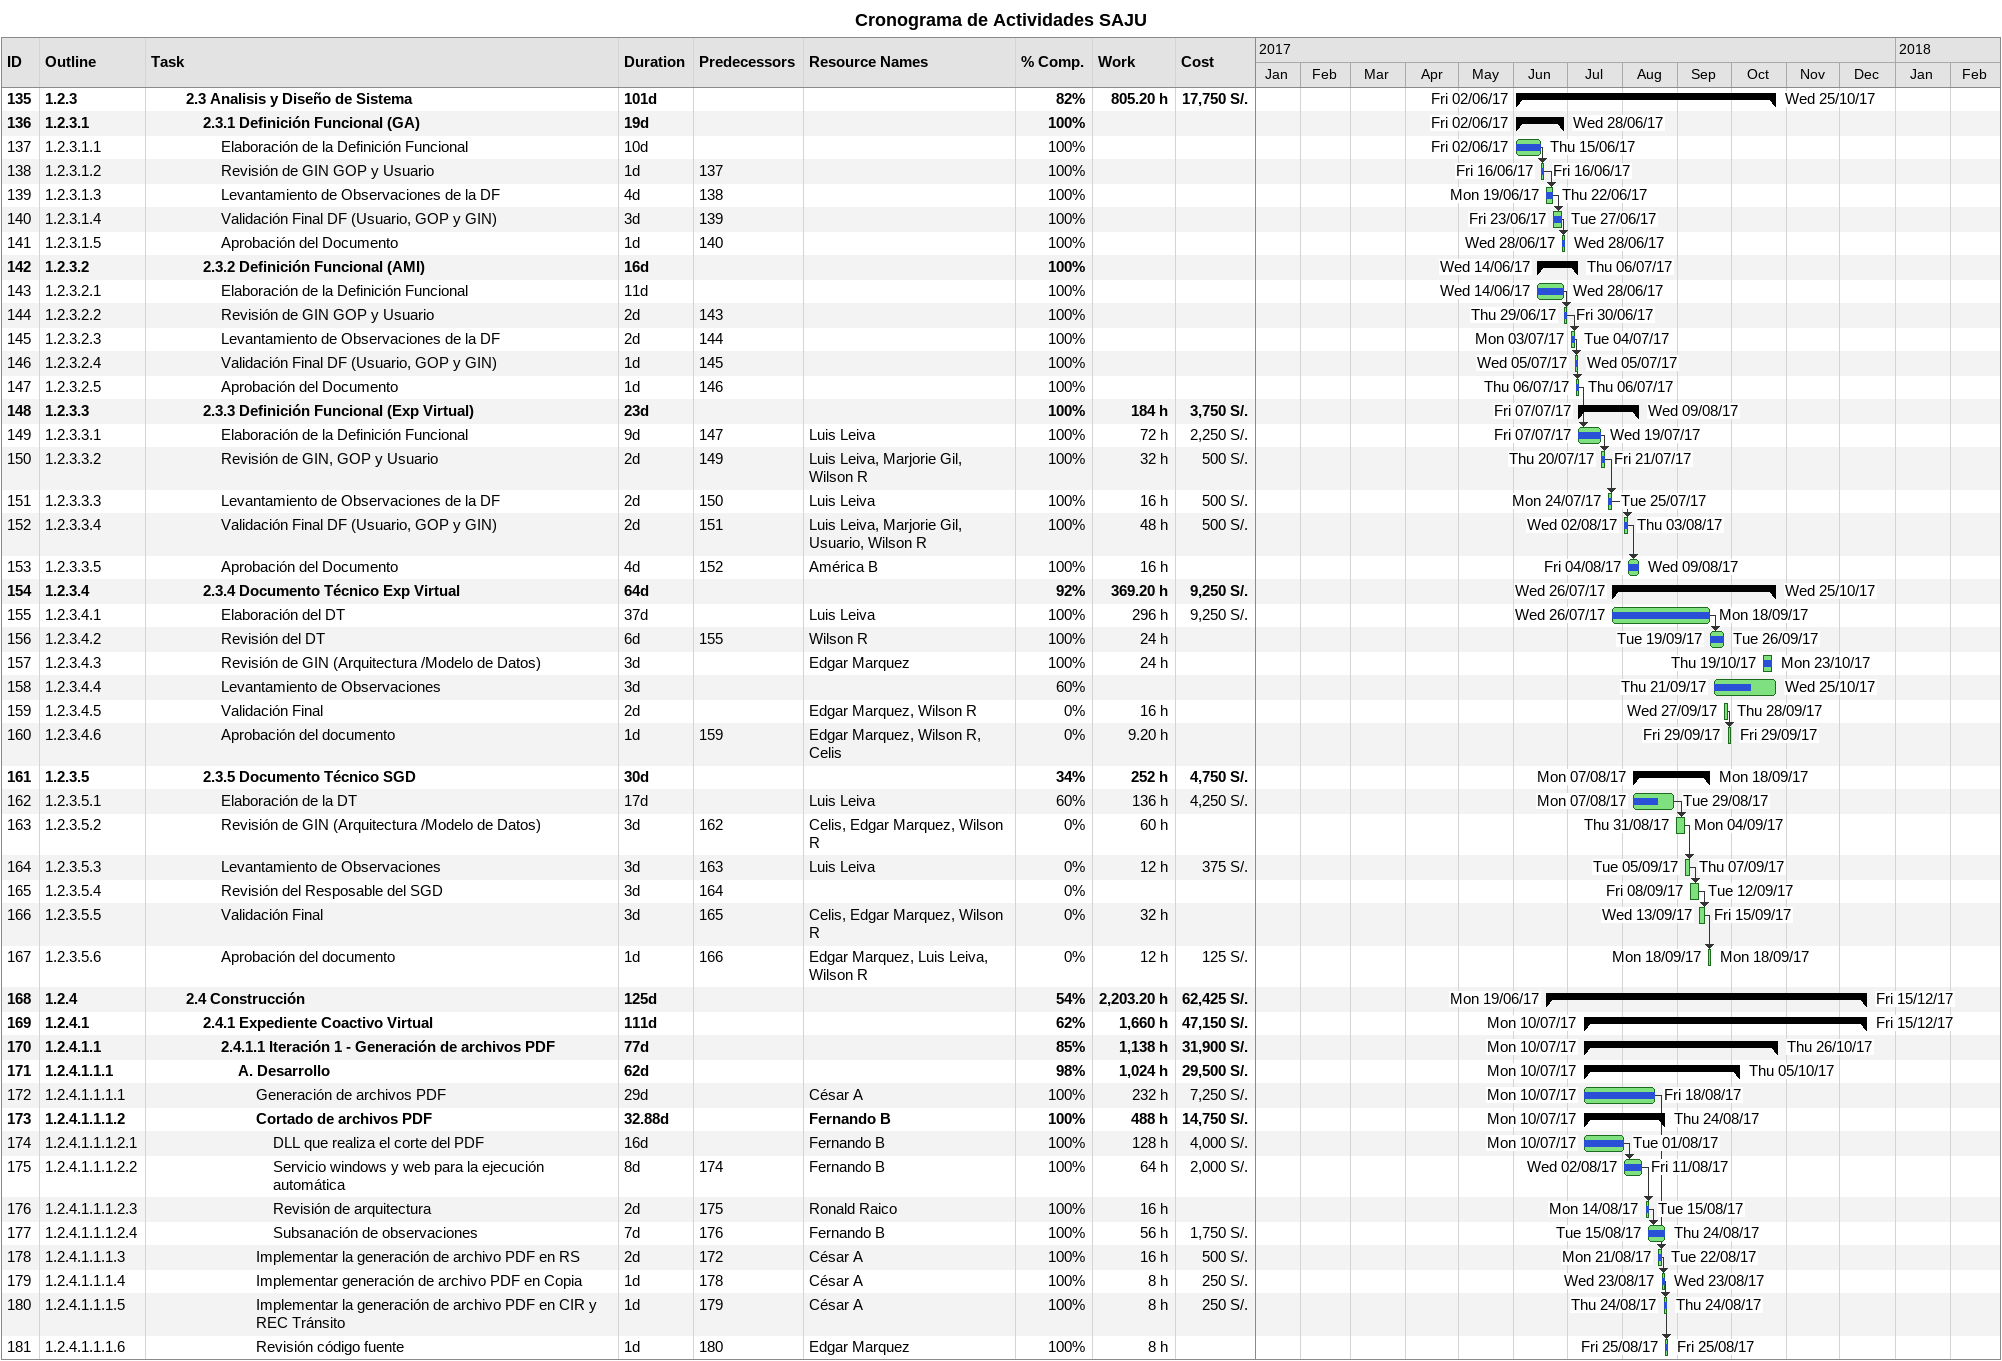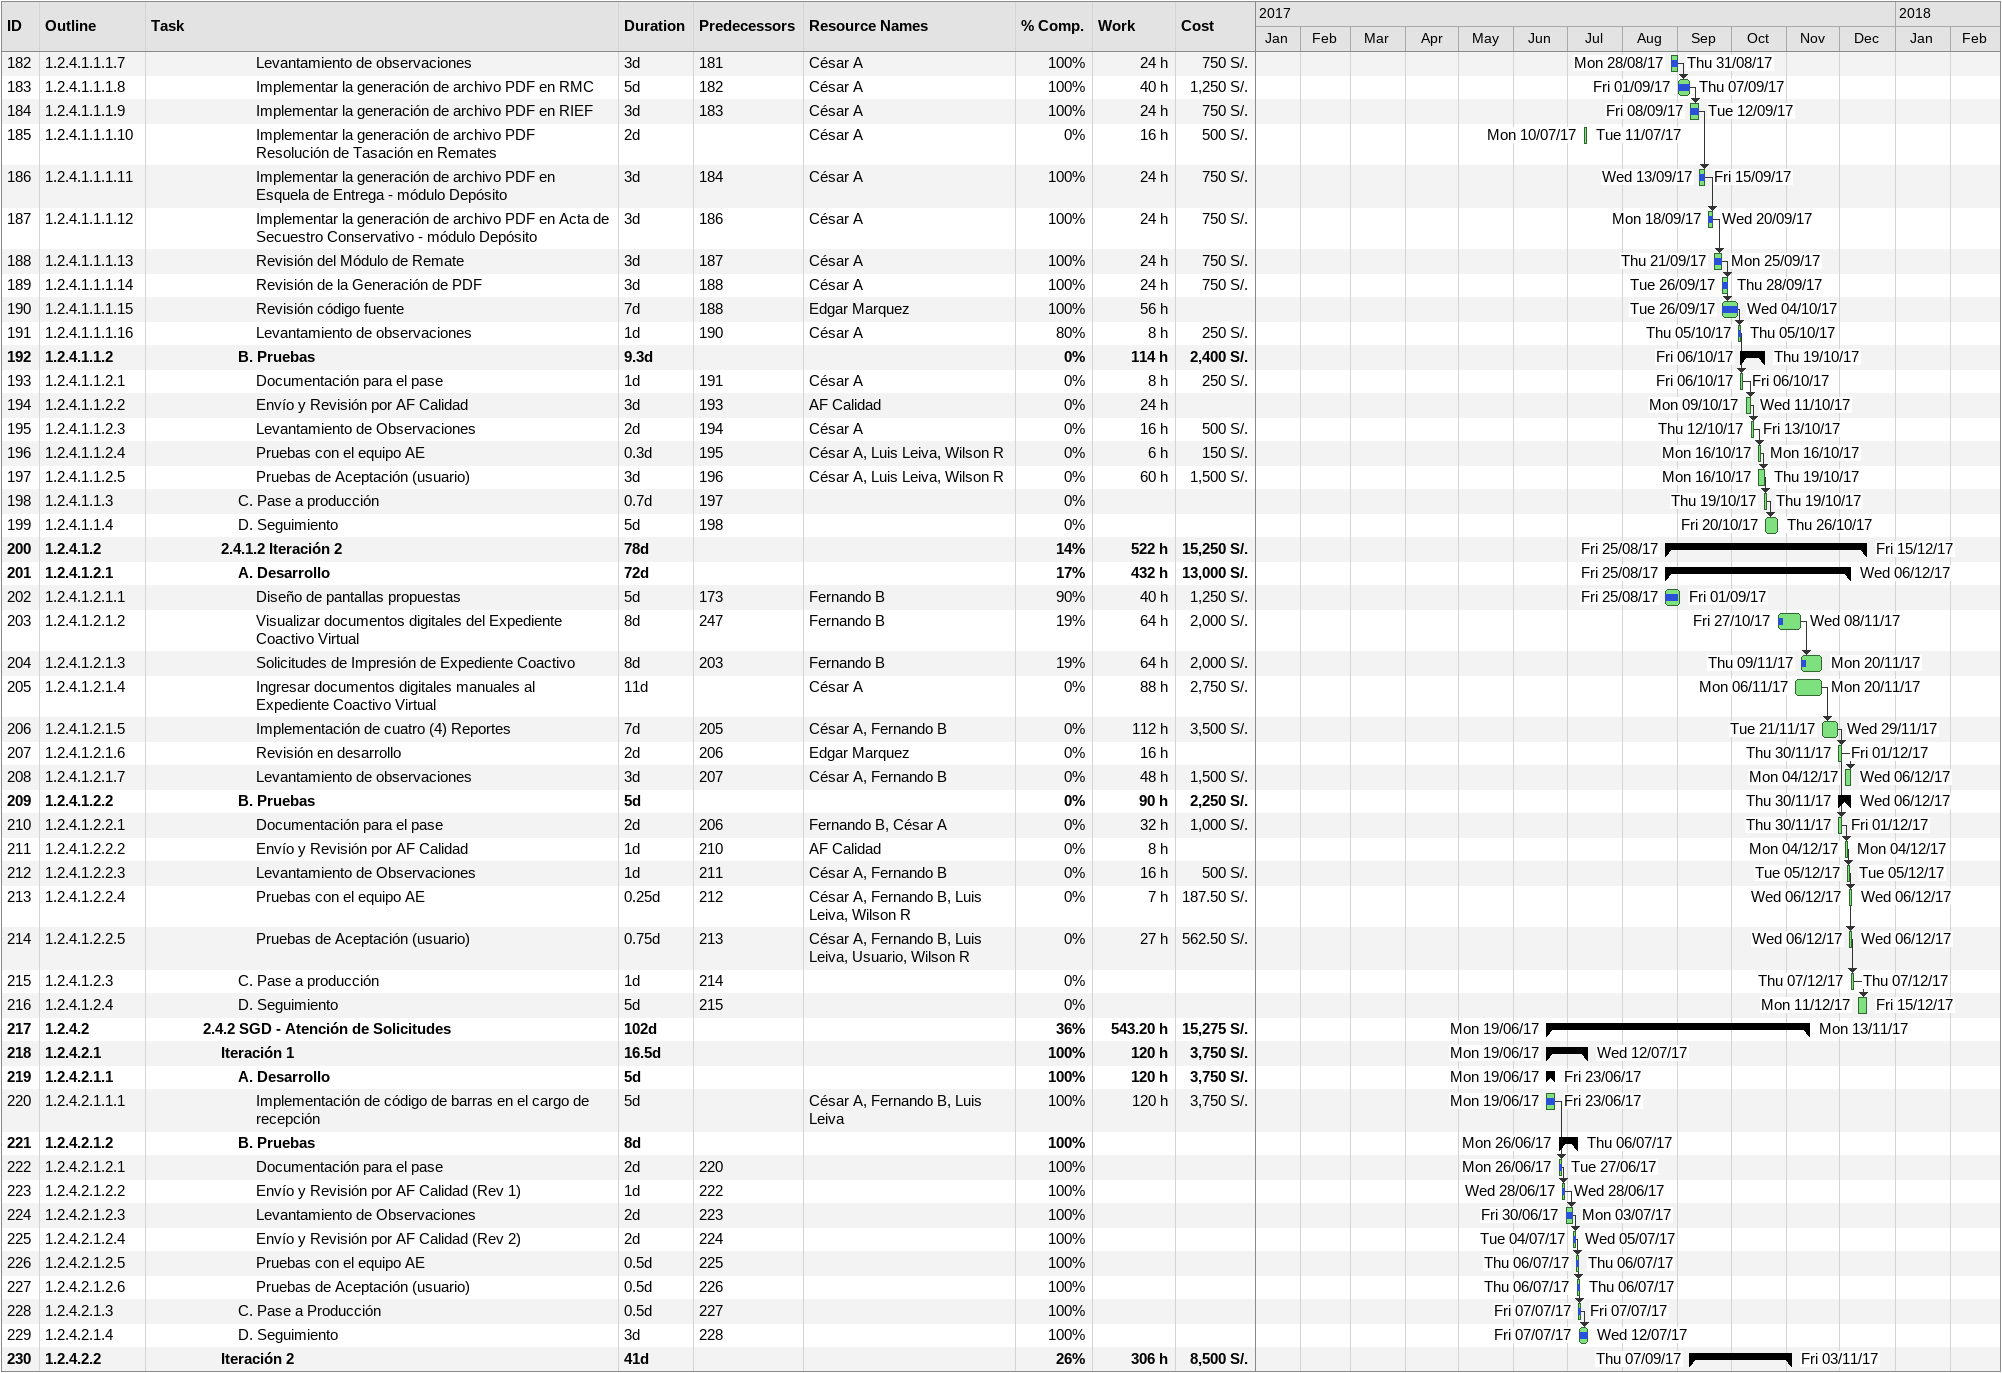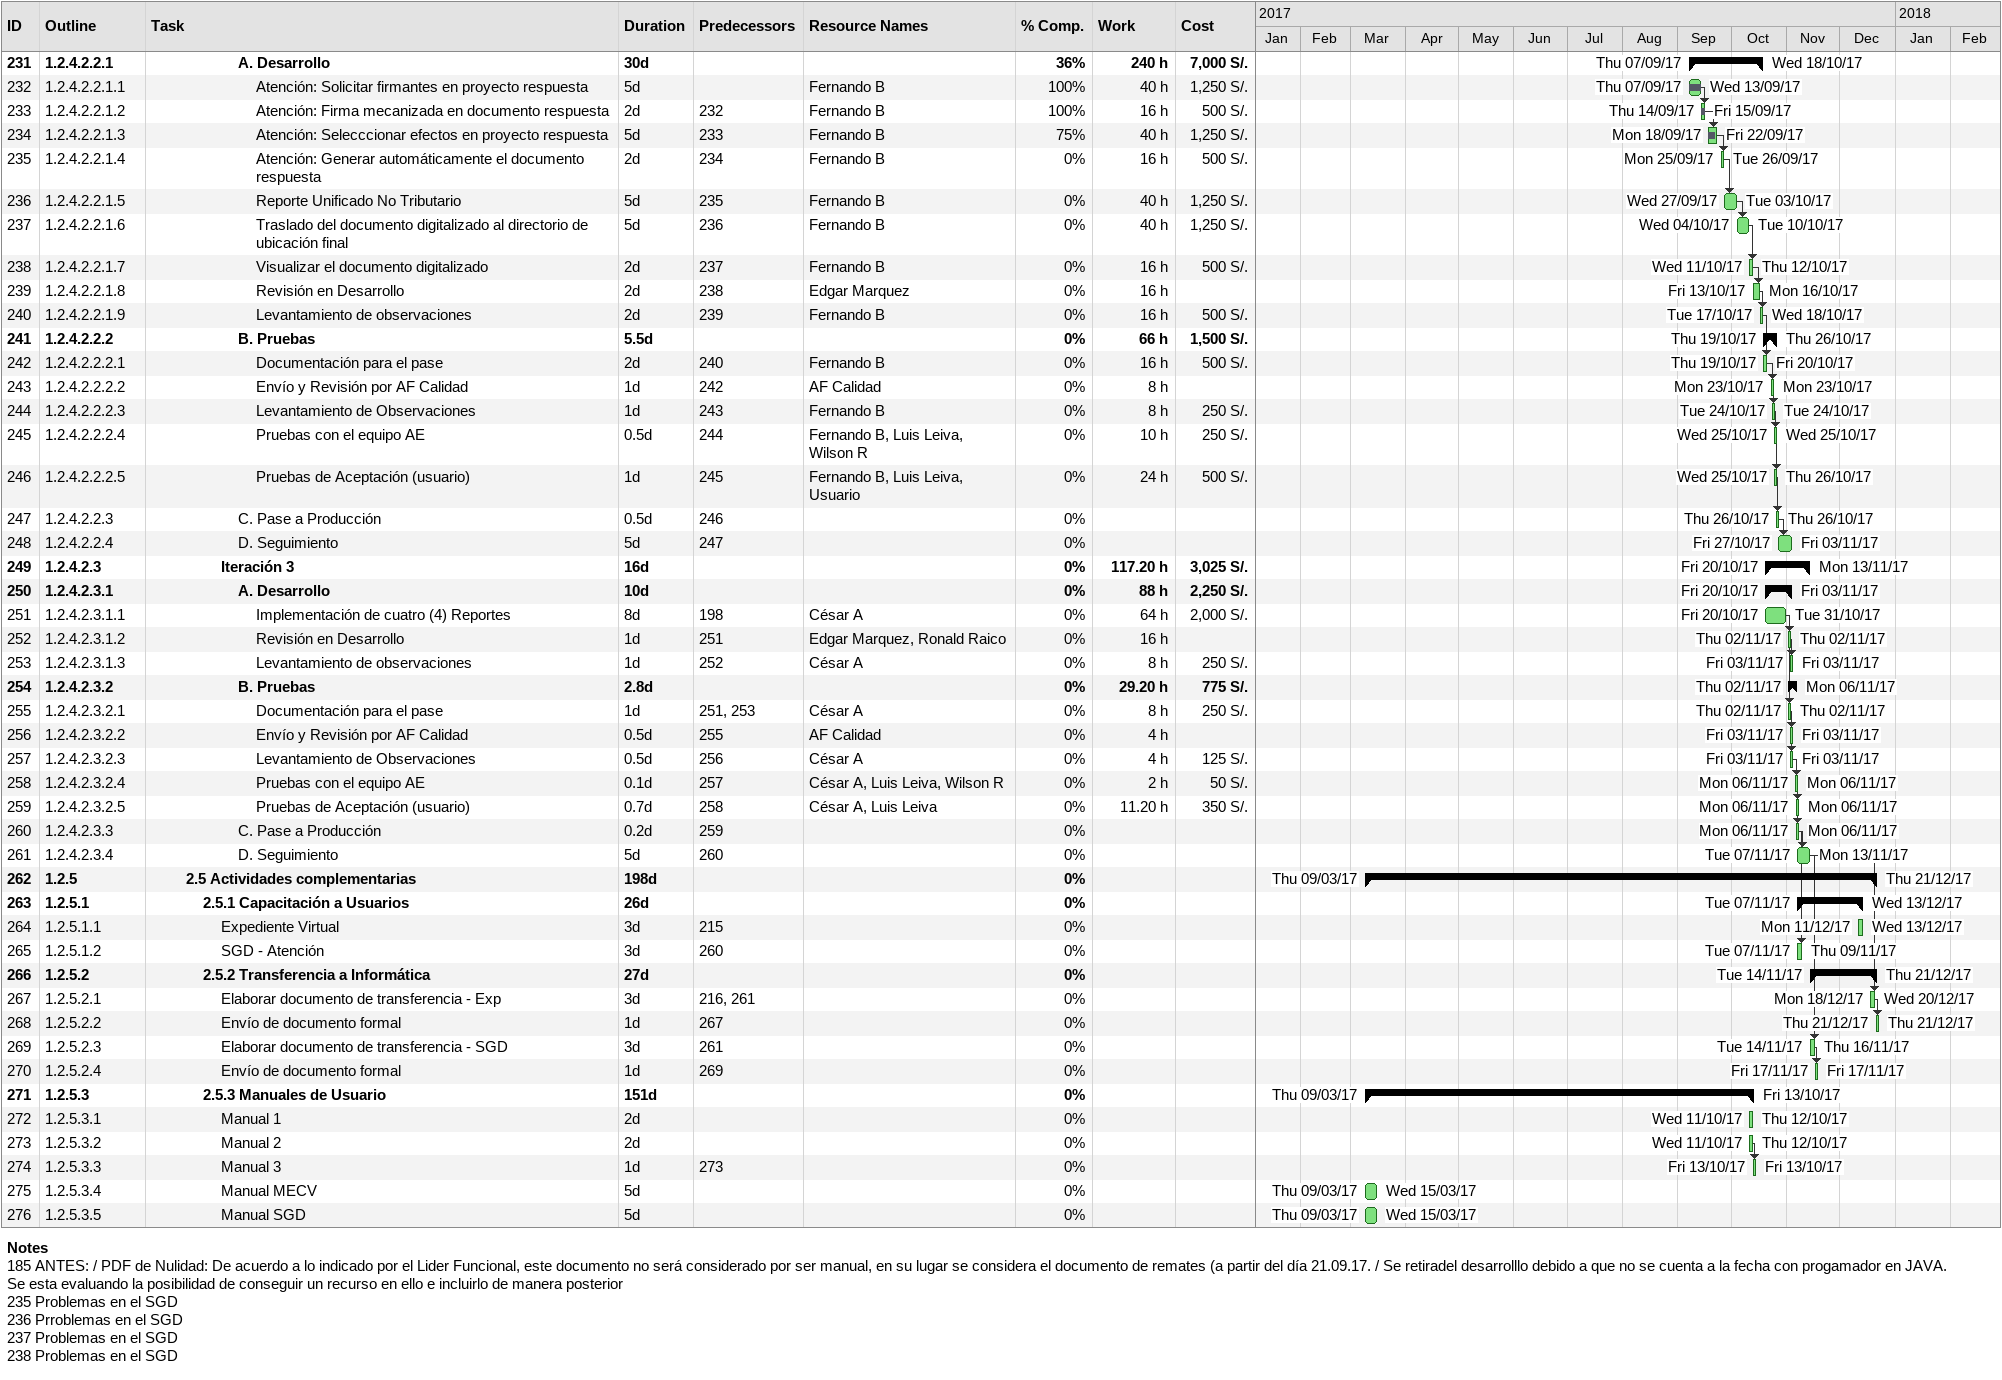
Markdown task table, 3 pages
Cronograma de Actividades SAJU

| ID | WBS | Task | Duration | Start | Finish | Predecessors | Resources | % complete | Work (h) | Cost (S/.) |
|---|---|---|---|---|---|---|---|---|---|---|
| 135 | 1.2.3 | **2.3 Analisis y Diseño de Sistema** | 101d | 2017-06-02 | 2017-10-25 |  |  | 82 | 805.20 | 17750 |
| 136 | 1.2.3.1 | **2.3.1 Definición Funcional (GA)** | 19d | 2017-06-02 | 2017-06-28 |  |  | 100 |  |  |
| 137 | 1.2.3.1.1 | Elaboración de la Definición Funcional | 10d | 2017-06-02 | 2017-06-15 |  |  | 100 |  |  |
| 138 | 1.2.3.1.2 | Revisión de GIN GOP y Usuario | 1d | 2017-06-16 | 2017-06-16 | 137 |  | 100 |  |  |
| 139 | 1.2.3.1.3 | Levantamiento de Observaciones de la DF | 4d | 2017-06-19 | 2017-06-22 | 138 |  | 100 |  |  |
| 140 | 1.2.3.1.4 | Validación Final DF (Usuario, GOP y GIN) | 3d | 2017-06-23 | 2017-06-27 | 139 |  | 100 |  |  |
| 141 | 1.2.3.1.5 | Aprobación del Documento | 1d | 2017-06-28 | 2017-06-28 | 140 |  | 100 |  |  |
| 142 | 1.2.3.2 | **2.3.2 Definición Funcional (AMI)** | 16d | 2017-06-14 | 2017-07-06 |  |  | 100 |  |  |
| 143 | 1.2.3.2.1 | Elaboración de la Definición Funcional | 11d | 2017-06-14 | 2017-06-28 |  |  | 100 |  |  |
| 144 | 1.2.3.2.2 | Revisión de GIN GOP y Usuario | 2d | 2017-06-29 | 2017-06-30 | 143 |  | 100 |  |  |
| 145 | 1.2.3.2.3 | Levantamiento de Observaciones de la DF | 2d | 2017-07-03 | 2017-07-04 | 144 |  | 100 |  |  |
| 146 | 1.2.3.2.4 | Validación Final DF (Usuario, GOP y GIN) | 1d | 2017-07-05 | 2017-07-05 | 145 |  | 100 |  |  |
| 147 | 1.2.3.2.5 | Aprobación del Documento | 1d | 2017-07-06 | 2017-07-06 | 146 |  | 100 |  |  |
| 148 | 1.2.3.3 | **2.3.3 Definición Funcional (Exp Virtual)** | 23d | 2017-07-07 | 2017-08-09 |  |  | 100 | 184 | 3750 |
| 149 | 1.2.3.3.1 | Elaboración de la Definición Funcional | 9d | 2017-07-07 | 2017-07-19 | 147 | Luis Leiva | 100 | 72 | 2250 |
| 150 | 1.2.3.3.2 | Revisión de GIN, GOP y Usuario | 2d | 2017-07-20 | 2017-07-21 | 149 | Luis Leiva, Marjorie Gil, Wilson R | 100 | 32 | 500 |
| 151 | 1.2.3.3.3 | Levantamiento de Observaciones de la DF | 2d | 2017-07-24 | 2017-07-25 | 150 | Luis Leiva | 100 | 16 | 500 |
| 152 | 1.2.3.3.4 | Validación Final DF (Usuario, GOP y GIN) | 2d | 2017-08-02 | 2017-08-03 | 151 | Luis Leiva, Marjorie Gil, Usuario, Wilson R | 100 | 48 | 500 |
| 153 | 1.2.3.3.5 | Aprobación del Documento | 4d | 2017-08-04 | 2017-08-09 | 152 | América B | 100 | 16 |  |
| 154 | 1.2.3.4 | **2.3.4 Documento Técnico Exp Virtual** | 64d | 2017-07-26 | 2017-10-25 |  |  | 92 | 369.20 | 9250 |
| 155 | 1.2.3.4.1 | Elaboración del DT | 37d | 2017-07-26 | 2017-09-18 |  | Luis Leiva | 100 | 296 | 9250 |
| 156 | 1.2.3.4.2 | Revisión del DT | 6d | 2017-09-19 | 2017-09-26 | 155 | Wilson R | 100 | 24 |  |
| 157 | 1.2.3.4.3 | Revisión de GIN (Arquitectura /Modelo de Datos) | 3d | 2017-10-19 | 2017-10-23 |  | Edgar Marquez | 100 | 24 |  |
| 158 | 1.2.3.4.4 | Levantamiento de Observaciones | 3d | 2017-09-21 | 2017-10-25 |  |  | 60 |  |  |
| 159 | 1.2.3.4.5 | Validación Final | 2d | 2017-09-27 | 2017-09-28 |  | Edgar Marquez, Wilson R | 0 | 16 |  |
| 160 | 1.2.3.4.6 | Aprobación del documento | 1d | 2017-09-29 | 2017-09-29 | 159 | Edgar Marquez, Wilson R, Celis | 0 | 9.20 |  |
| 161 | 1.2.3.5 | **2.3.5 Documento Técnico SGD** | 30d | 2017-08-07 | 2017-09-18 |  |  | 34 | 252 | 4750 |
| 162 | 1.2.3.5.1 | Elaboración de la DT | 17d | 2017-08-07 | 2017-08-29 |  | Luis Leiva | 60 | 136 | 4250 |
| 163 | 1.2.3.5.2 | Revisión de GIN (Arquitectura /Modelo de Datos) | 3d | 2017-08-31 | 2017-09-04 | 162 | Celis, Edgar Marquez, Wilson R | 0 | 60 |  |
| 164 | 1.2.3.5.3 | Levantamiento de Observaciones | 3d | 2017-09-05 | 2017-09-07 | 163 | Luis Leiva | 0 | 12 | 375 |
| 165 | 1.2.3.5.4 | Revisión del Resposable del SGD | 3d | 2017-09-08 | 2017-09-12 | 164 |  | 0 |  |  |
| 166 | 1.2.3.5.5 | Validación Final | 3d | 2017-09-13 | 2017-09-15 | 165 | Celis, Edgar Marquez, Wilson R | 0 | 32 |  |
| 167 | 1.2.3.5.6 | Aprobación del documento | 1d | 2017-09-18 | 2017-09-18 | 166 | Edgar Marquez, Luis Leiva, Wilson R | 0 | 12 | 125 |
| 168 | 1.2.4 | **2.4 Construcción** | 125d | 2017-06-19 | 2017-12-15 |  |  | 54 | 2203.20 | 62425 |
| 169 | 1.2.4.1 | **2.4.1 Expediente Coactivo Virtual** | 111d | 2017-07-10 | 2017-12-15 |  |  | 62 | 1660 | 47150 |
| 170 | 1.2.4.1.1 | **2.4.1.1 Iteración 1 - Generación de archivos PDF** | 77d | 2017-07-10 | 2017-10-26 |  |  | 85 | 1138 | 31900 |
| 171 | 1.2.4.1.1.1 | **A. Desarrollo** | 62d | 2017-07-10 | 2017-10-05 |  |  | 98 | 1024 | 29500 |
| 172 | 1.2.4.1.1.1.1 | Generación de archivos PDF | 29d | 2017-07-10 | 2017-08-18 |  | César A | 100 | 232 | 7250 |
| 173 | 1.2.4.1.1.1.2 | **Cortado de archivos PDF** | 32.88d | 2017-07-10 | 2017-08-24 |  | Fernando B | 100 | 488 | 14750 |
| 174 | 1.2.4.1.1.1.2.1 | DLL que realiza el corte del PDF | 16d | 2017-07-10 | 2017-08-01 |  | Fernando B | 100 | 128 | 4000 |
| 175 | 1.2.4.1.1.1.2.2 | Servicio windows y web para la ejecución automática | 8d | 2017-08-02 | 2017-08-11 | 174 | Fernando B | 100 | 64 | 2000 |
| 176 | 1.2.4.1.1.1.2.3 | Revisión de arquitectura | 2d | 2017-08-14 | 2017-08-15 | 175 | Ronald Raico | 100 | 16 |  |
| 177 | 1.2.4.1.1.1.2.4 | Subsanación de observaciones | 7d | 2017-08-15 | 2017-08-24 | 176 | Fernando B | 100 | 56 | 1750 |
| 178 | 1.2.4.1.1.1.3 | Implementar la generación de archivo PDF en RS | 2d | 2017-08-21 | 2017-08-22 | 172 | César A | 100 | 16 | 500 |
| 179 | 1.2.4.1.1.1.4 | Implementar generación de archivo PDF en Copia | 1d | 2017-08-23 | 2017-08-23 | 178 | César A | 100 | 8 | 250 |
| 180 | 1.2.4.1.1.1.5 | Implementar la generación de archivo PDF en CIR y REC Tránsito | 1d | 2017-08-24 | 2017-08-24 | 179 | César A | 100 | 8 | 250 |
| 181 | 1.2.4.1.1.1.6 | Revisión código fuente | 1d | 2017-08-25 | 2017-08-25 | 180 | Edgar Marquez | 100 | 8 |  |
| 182 | 1.2.4.1.1.1.7 | Levantamiento de observaciones | 3d | 2017-08-28 | 2017-08-31 | 181 | César A | 100 | 24 | 750 |
| 183 | 1.2.4.1.1.1.8 | Implementar la generación de archivo PDF en RMC | 5d | 2017-09-01 | 2017-09-07 | 182 | César A | 100 | 40 | 1250 |
| 184 | 1.2.4.1.1.1.9 | Implementar la generación de archivo PDF en RIEF | 3d | 2017-09-08 | 2017-09-12 | 183 | César A | 100 | 24 | 750 |
| 185 | 1.2.4.1.1.1.10 | Implementar la generación de archivo PDF Resolución de Tasación en Remates | 2d | 2017-07-10 | 2017-07-11 |  | César A | 0 | 16 | 500 |
| 186 | 1.2.4.1.1.1.11 | Implementar la generación de archivo PDF en Esquela de Entrega - módulo Depósito | 3d | 2017-09-13 | 2017-09-15 | 184 | César A | 100 | 24 | 750 |
| 187 | 1.2.4.1.1.1.12 | Implementar la generación de archivo PDF en Acta de Secuestro Conservativo - módulo Depósito | 3d | 2017-09-18 | 2017-09-20 | 186 | César A | 100 | 24 | 750 |
| 188 | 1.2.4.1.1.1.13 | Revisión del Módulo de Remate | 3d | 2017-09-21 | 2017-09-25 | 187 | César A | 100 | 24 | 750 |
| 189 | 1.2.4.1.1.1.14 | Revisión de la Generación de PDF | 3d | 2017-09-26 | 2017-09-28 | 188 | César A | 100 | 24 | 750 |
| 190 | 1.2.4.1.1.1.15 | Revisión código fuente | 7d | 2017-09-26 | 2017-10-04 | 188 | Edgar Marquez | 100 | 56 |  |
| 191 | 1.2.4.1.1.1.16 | Levantamiento de observaciones | 1d | 2017-10-05 | 2017-10-05 | 190 | César A | 80 | 8 | 250 |
| 192 | 1.2.4.1.1.2 | **B. Pruebas** | 9.3d | 2017-10-06 | 2017-10-19 |  |  | 0 | 114 | 2400 |
| 193 | 1.2.4.1.1.2.1 | Documentación para el pase | 1d | 2017-10-06 | 2017-10-06 | 191 | César A | 0 | 8 | 250 |
| 194 | 1.2.4.1.1.2.2 | Envío y Revisión por AF Calidad | 3d | 2017-10-09 | 2017-10-11 | 193 | AF Calidad | 0 | 24 |  |
| 195 | 1.2.4.1.1.2.3 | Levantamiento de Observaciones | 2d | 2017-10-12 | 2017-10-13 | 194 | César A | 0 | 16 | 500 |
| 196 | 1.2.4.1.1.2.4 | Pruebas con el equipo AE | 0.3d | 2017-10-16 | 2017-10-16 | 195 | César A, Luis Leiva, Wilson R | 0 | 6 | 150 |
| 197 | 1.2.4.1.1.2.5 | Pruebas de Aceptación (usuario) | 3d | 2017-10-16 | 2017-10-19 | 196 | César A, Luis Leiva, Wilson R | 0 | 60 | 1500 |
| 198 | 1.2.4.1.1.3 | C. Pase a producción | 0.7d | 2017-10-19 | 2017-10-19 | 197 |  | 0 |  |  |
| 199 | 1.2.4.1.1.4 | D. Seguimiento | 5d | 2017-10-20 | 2017-10-26 | 198 |  | 0 |  |  |
| 200 | 1.2.4.1.2 | **2.4.1.2 Iteración 2** | 78d | 2017-08-25 | 2017-12-15 |  |  | 14 | 522 | 15250 |
| 201 | 1.2.4.1.2.1 | **A. Desarrollo** | 72d | 2017-08-25 | 2017-12-06 |  |  | 17 | 432 | 13000 |
| 202 | 1.2.4.1.2.1.1 | Diseño de pantallas propuestas | 5d | 2017-08-25 | 2017-09-01 | 173 | Fernando B | 90 | 40 | 1250 |
| 203 | 1.2.4.1.2.1.2 | Visualizar documentos digitales del Expediente Coactivo Virtual | 8d | 2017-10-27 | 2017-11-08 | 247 | Fernando B | 19 | 64 | 2000 |
| 204 | 1.2.4.1.2.1.3 | Solicitudes de Impresión de Expediente Coactivo | 8d | 2017-11-09 | 2017-11-20 | 203 | Fernando B | 19 | 64 | 2000 |
| 205 | 1.2.4.1.2.1.4 | Ingresar documentos digitales manuales al Expediente Coactivo Virtual | 11d | 2017-11-06 | 2017-11-20 |  | César A | 0 | 88 | 2750 |
| 206 | 1.2.4.1.2.1.5 | Implementación de cuatro (4) Reportes | 7d | 2017-11-21 | 2017-11-29 | 205 | César A, Fernando B | 0 | 112 | 3500 |
| 207 | 1.2.4.1.2.1.6 | Revisión en desarrollo | 2d | 2017-11-30 | 2017-12-01 | 206 | Edgar Marquez | 0 | 16 |  |
| 208 | 1.2.4.1.2.1.7 | Levantamiento de observaciones | 3d | 2017-12-04 | 2017-12-06 | 207 | César A, Fernando B | 0 | 48 | 1500 |
| 209 | 1.2.4.1.2.2 | **B. Pruebas** | 5d | 2017-11-30 | 2017-12-06 |  |  | 0 | 90 | 2250 |
| 210 | 1.2.4.1.2.2.1 | Documentación para el pase | 2d | 2017-11-30 | 2017-12-01 | 206 | Fernando B, César A | 0 | 32 | 1000 |
| 211 | 1.2.4.1.2.2.2 | Envío y Revisión por AF Calidad | 1d | 2017-12-04 | 2017-12-04 | 210 | AF Calidad | 0 | 8 |  |
| 212 | 1.2.4.1.2.2.3 | Levantamiento de Observaciones | 1d | 2017-12-05 | 2017-12-05 | 211 | César A, Fernando B | 0 | 16 | 500 |
| 213 | 1.2.4.1.2.2.4 | Pruebas con el equipo AE | 0.25d | 2017-12-06 | 2017-12-06 | 212 | César A, Fernando B, Luis Leiva, Wilson R | 0 | 7 | 187.50 |
| 214 | 1.2.4.1.2.2.5 | Pruebas de Aceptación (usuario) | 0.75d | 2017-12-06 | 2017-12-06 | 213 | César A, Fernando B, Luis Leiva, Usuario, Wilson R | 0 | 27 | 562.50 |
| 215 | 1.2.4.1.2.3 | C. Pase a producción | 1d | 2017-12-07 | 2017-12-07 | 214 |  | 0 |  |  |
| 216 | 1.2.4.1.2.4 | D. Seguimiento | 5d | 2017-12-11 | 2017-12-15 | 215 |  | 0 |  |  |
| 217 | 1.2.4.2 | **2.4.2 SGD - Atención de Solicitudes** | 102d | 2017-06-19 | 2017-11-13 |  |  | 36 | 543.20 | 15275 |
| 218 | 1.2.4.2.1 | **Iteración 1** | 16.5d | 2017-06-19 | 2017-07-12 |  |  | 100 | 120 | 3750 |
| 219 | 1.2.4.2.1.1 | **A. Desarrollo** | 5d | 2017-06-19 | 2017-06-23 |  |  | 100 | 120 | 3750 |
| 220 | 1.2.4.2.1.1.1 | Implementación de código de barras en el cargo de recepción | 5d | 2017-06-19 | 2017-06-23 |  | César A, Fernando B, Luis Leiva | 100 | 120 | 3750 |
| 221 | 1.2.4.2.1.2 | **B. Pruebas** | 8d | 2017-06-26 | 2017-07-06 |  |  | 100 |  |  |
| 222 | 1.2.4.2.1.2.1 | Documentación para el pase | 2d | 2017-06-26 | 2017-06-27 | 220 |  | 100 |  |  |
| 223 | 1.2.4.2.1.2.2 | Envío y Revisión por AF Calidad (Rev 1) | 1d | 2017-06-28 | 2017-06-28 | 222 |  | 100 |  |  |
| 224 | 1.2.4.2.1.2.3 | Levantamiento de Observaciones | 2d | 2017-06-30 | 2017-07-03 | 223 |  | 100 |  |  |
| 225 | 1.2.4.2.1.2.4 | Envío y Revisión por AF Calidad (Rev 2) | 2d | 2017-07-04 | 2017-07-05 | 224 |  | 100 |  |  |
| 226 | 1.2.4.2.1.2.5 | Pruebas con el equipo AE | 0.5d | 2017-07-06 | 2017-07-06 | 225 |  | 100 |  |  |
| 227 | 1.2.4.2.1.2.6 | Pruebas de Aceptación (usuario) | 0.5d | 2017-07-06 | 2017-07-06 | 226 |  | 100 |  |  |
| 228 | 1.2.4.2.1.3 | C. Pase a Producción | 0.5d | 2017-07-07 | 2017-07-07 | 227 |  | 100 |  |  |
| 229 | 1.2.4.2.1.4 | D. Seguimiento | 3d | 2017-07-07 | 2017-07-12 | 228 |  | 100 |  |  |
| 230 | 1.2.4.2.2 | **Iteración 2** | 41d | 2017-09-07 | 2017-11-03 |  |  | 26 | 306 | 8500 |
| 231 | 1.2.4.2.2.1 | **A. Desarrollo** | 30d | 2017-09-07 | 2017-10-18 |  |  | 36 | 240 | 7000 |
| 232 | 1.2.4.2.2.1.1 | Atención: Solicitar firmantes en proyecto respuesta | 5d | 2017-09-07 | 2017-09-13 |  | Fernando B | 100 | 40 | 1250 |
| 233 | 1.2.4.2.2.1.2 | Atención: Firma mecanizada en documento respuesta | 2d | 2017-09-14 | 2017-09-15 | 232 | Fernando B | 100 | 16 | 500 |
| 234 | 1.2.4.2.2.1.3 | Atención: Selecccionar efectos en proyecto respuesta | 5d | 2017-09-18 | 2017-09-22 | 233 | Fernando B | 75 | 40 | 1250 |
| 235 | 1.2.4.2.2.1.4 | Atención: Generar automáticamente el documento respuesta | 2d | 2017-09-25 | 2017-09-26 | 234 | Fernando B | 0 | 16 | 500 |
| 236 | 1.2.4.2.2.1.5 | Reporte Unificado No Tributario | 5d | 2017-09-27 | 2017-10-03 | 235 | Fernando B | 0 | 40 | 1250 |
| 237 | 1.2.4.2.2.1.6 | Traslado del documento digitalizado al directorio de ubicación final | 5d | 2017-10-04 | 2017-10-10 | 236 | Fernando B | 0 | 40 | 1250 |
| 238 | 1.2.4.2.2.1.7 | Visualizar el documento digitalizado | 2d | 2017-10-11 | 2017-10-12 | 237 | Fernando B | 0 | 16 | 500 |
| 239 | 1.2.4.2.2.1.8 | Revisión en Desarrollo | 2d | 2017-10-13 | 2017-10-16 | 238 | Edgar Marquez | 0 | 16 |  |
| 240 | 1.2.4.2.2.1.9 | Levantamiento de observaciones | 2d | 2017-10-17 | 2017-10-18 | 239 | Fernando B | 0 | 16 | 500 |
| 241 | 1.2.4.2.2.2 | **B. Pruebas** | 5.5d | 2017-10-19 | 2017-10-26 |  |  | 0 | 66 | 1500 |
| 242 | 1.2.4.2.2.2.1 | Documentación para el pase | 2d | 2017-10-19 | 2017-10-20 | 240 | Fernando B | 0 | 16 | 500 |
| 243 | 1.2.4.2.2.2.2 | Envío y Revisión por AF Calidad | 1d | 2017-10-23 | 2017-10-23 | 242 | AF Calidad | 0 | 8 |  |
| 244 | 1.2.4.2.2.2.3 | Levantamiento de Observaciones | 1d | 2017-10-24 | 2017-10-24 | 243 | Fernando B | 0 | 8 | 250 |
| 245 | 1.2.4.2.2.2.4 | Pruebas con el equipo AE | 0.5d | 2017-10-25 | 2017-10-25 | 244 | Fernando B, Luis Leiva, Wilson R | 0 | 10 | 250 |
| 246 | 1.2.4.2.2.2.5 | Pruebas de Aceptación (usuario) | 1d | 2017-10-25 | 2017-10-26 | 245 | Fernando B, Luis Leiva, Usuario | 0 | 24 | 500 |
| 247 | 1.2.4.2.2.3 | C. Pase a Producción | 0.5d | 2017-10-26 | 2017-10-26 | 246 |  | 0 |  |  |
| 248 | 1.2.4.2.2.4 | D. Seguimiento | 5d | 2017-10-27 | 2017-11-03 | 247 |  | 0 |  |  |
| 249 | 1.2.4.2.3 | **Iteración 3** | 16d | 2017-10-20 | 2017-11-13 |  |  | 0 | 117.20 | 3025 |
| 250 | 1.2.4.2.3.1 | **A. Desarrollo** | 10d | 2017-10-20 | 2017-11-03 |  |  | 0 | 88 | 2250 |
| 251 | 1.2.4.2.3.1.1 | Implementación de cuatro (4) Reportes | 8d | 2017-10-20 | 2017-10-31 | 198 | César A | 0 | 64 | 2000 |
| 252 | 1.2.4.2.3.1.2 | Revisión en Desarrollo | 1d | 2017-11-02 | 2017-11-02 | 251 | Edgar Marquez, Ronald Raico | 0 | 16 |  |
| 253 | 1.2.4.2.3.1.3 | Levantamiento de observaciones | 1d | 2017-11-03 | 2017-11-03 | 252 | César A | 0 | 8 | 250 |
| 254 | 1.2.4.2.3.2 | **B. Pruebas** | 2.8d | 2017-11-02 | 2017-11-06 |  |  | 0 | 29.20 | 775 |
| 255 | 1.2.4.2.3.2.1 | Documentación para el pase | 1d | 2017-11-02 | 2017-11-02 | 251, 253 | César A | 0 | 8 | 250 |
| 256 | 1.2.4.2.3.2.2 | Envío y Revisión por AF Calidad | 0.5d | 2017-11-03 | 2017-11-03 | 255 | AF Calidad | 0 | 4 |  |
| 257 | 1.2.4.2.3.2.3 | Levantamiento de Observaciones | 0.5d | 2017-11-03 | 2017-11-03 | 256 | César A | 0 | 4 | 125 |
| 258 | 1.2.4.2.3.2.4 | Pruebas con el equipo AE | 0.1d | 2017-11-06 | 2017-11-06 | 257 | César A, Luis Leiva, Wilson R | 0 | 2 | 50 |
| 259 | 1.2.4.2.3.2.5 | Pruebas de Aceptación (usuario) | 0.7d | 2017-11-06 | 2017-11-06 | 258 | César A, Luis Leiva | 0 | 11.20 | 350 |
| 260 | 1.2.4.2.3.3 | C. Pase a Producción | 0.2d | 2017-11-06 | 2017-11-06 | 259 |  | 0 |  |  |
| 261 | 1.2.4.2.3.4 | D. Seguimiento | 5d | 2017-11-07 | 2017-11-13 | 260 |  | 0 |  |  |
| 262 | 1.2.5 | **2.5 Actividades complementarias** | 198d | 2017-03-09 | 2017-12-21 |  |  | 0 |  |  |
| 263 | 1.2.5.1 | **2.5.1 Capacitación a Usuarios** | 26d | 2017-11-07 | 2017-12-13 |  |  | 0 |  |  |
| 264 | 1.2.5.1.1 | Expediente Virtual | 3d | 2017-12-11 | 2017-12-13 | 215 |  | 0 |  |  |
| 265 | 1.2.5.1.2 | SGD - Atención | 3d | 2017-11-07 | 2017-11-09 | 260 |  | 0 |  |  |
| 266 | 1.2.5.2 | **2.5.2 Transferencia a Informática** | 27d | 2017-11-14 | 2017-12-21 |  |  | 0 |  |  |
| 267 | 1.2.5.2.1 | Elaborar documento de transferencia - Exp | 3d | 2017-12-18 | 2017-12-20 | 216, 261 |  | 0 |  |  |
| 268 | 1.2.5.2.2 | Envío de documento formal | 1d | 2017-12-21 | 2017-12-21 | 267 |  | 0 |  |  |
| 269 | 1.2.5.2.3 | Elaborar documento de transferencia - SGD | 3d | 2017-11-14 | 2017-11-16 | 261 |  | 0 |  |  |
| 270 | 1.2.5.2.4 | Envío de documento formal | 1d | 2017-11-17 | 2017-11-17 | 269 |  | 0 |  |  |
| 271 | 1.2.5.3 | **2.5.3 Manuales de Usuario** | 151d | 2017-03-09 | 2017-10-13 |  |  | 0 |  |  |
| 272 | 1.2.5.3.1 | Manual 1 | 2d | 2017-10-11 | 2017-10-12 |  |  | 0 |  |  |
| 273 | 1.2.5.3.2 | Manual 2 | 2d | 2017-10-11 | 2017-10-12 |  |  | 0 |  |  |
| 274 | 1.2.5.3.3 | Manual 3 | 1d | 2017-10-13 | 2017-10-13 | 273 |  | 0 |  |  |
| 275 | 1.2.5.3.4 | Manual MECV | 5d | 2017-03-09 | 2017-03-15 |  |  | 0 |  |  |
| 276 | 1.2.5.3.5 | Manual SGD | 5d | 2017-03-09 | 2017-03-15 |  |  | 0 |  |  |

Notes
- 185: ANTES: / PDF de Nulidad: De acuerdo a lo indicado por el Lider Funcional, este documento no será considerado por ser manual, en su lugar se considera el documento de remates (a partir del día 21.09.17. / Se retiradel desarrolllo debido a que no se cuenta a la fecha con progamador en JAVA. Se esta evaluando la posibilidad de conseguir un recurso en ello e incluirlo de manera posterior
- 235: Problemas en el SGD
- 236: Prroblemas en el SGD
- 237: Problemas en el SGD
- 238: Problemas en el SGD
